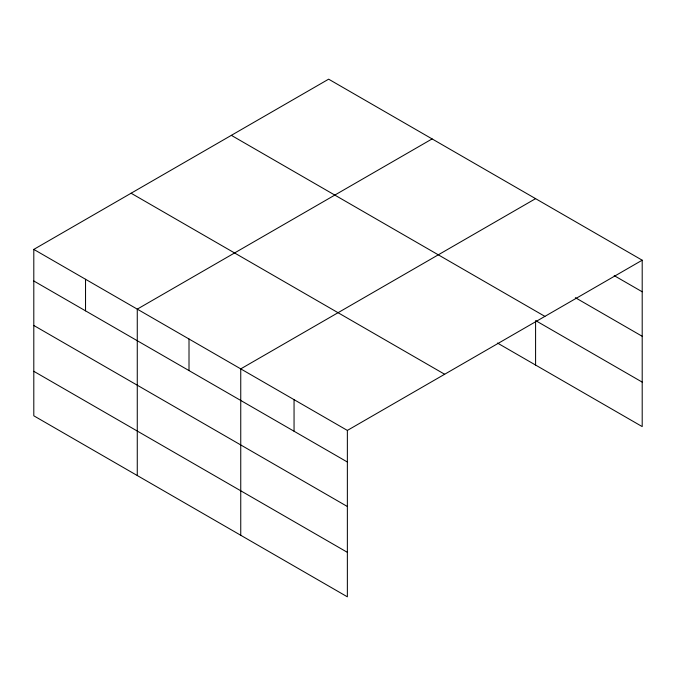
<?xml version="1.0" encoding="UTF-8"?>
<svg xmlns="http://www.w3.org/2000/svg" width="676" height="676" viewBox="0 0 676 676"><rect width="100%" height="100%" fill="white"/><g stroke="black" fill="none" stroke-linecap="round" stroke-linejoin="round"><path stroke-width="1.01" d="M33.8 249.402L347.363 430.426L347.363 596.823L33.8 415.799L33.8 249.402L328.637 79.177L642.2 260.201L642.2 426.598L497.468 343.045M432.116 138.91L137.27 309.135L137.27 475.532M535.586 198.651L240.749 368.876L240.749 535.274M347.363 430.426L642.2 260.201M614.188 275.622L642.2 291.787M575.344 297.677L642.2 336.276M231.344 135.344L544.898 316.376M535.586 320.559L642.2 382.117M131.102 193.226L444.656 374.259M33.8 280.979L347.363 462.012M33.8 325.469L347.363 506.501M33.8 371.31L347.363 552.343M535.586 321.599L535.586 365.048M294.052 399.651L294.052 431.237M189.01 339.006L189.01 370.592M85.539 279.272L85.539 310.85"/></g></svg>
